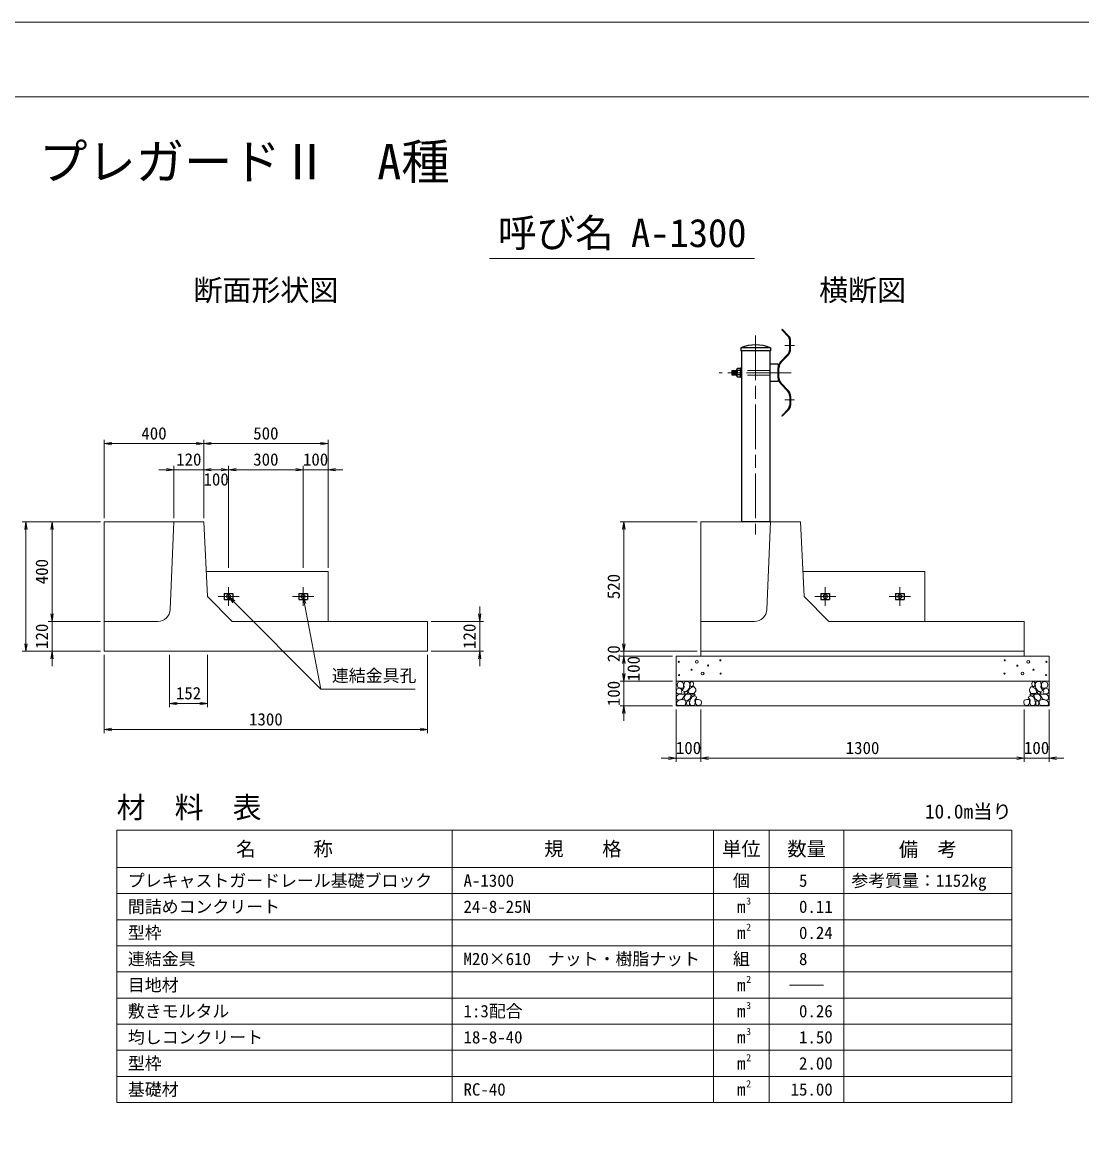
# Model space of a CAD drawing. Units: millimetres at full size, sheet at 1:15. Extents: x 0 to 12615, y 0 to 8910.
# Drawn here: x 5414 to 9676, y 4455 to 8910 of the extents above; entities that cross this region are included whole.
import ezdxf
from ezdxf.enums import TextEntityAlignment as Align

# ---------------------------------------------------------------- set-up
doc = ezdxf.new("R2010")
doc.units = ezdxf.units.MM
doc.header["$LTSCALE"] = 15
doc.linetypes.add('CHAIN', pattern=[18.5, 12, -1.5, 3.5, -1.5])
doc.linetypes.add('DASHED_SPACED', pattern=[12, 6, -6])
for name, color, linetype, lineweight in [('D-BMK', 2, 'CHAIN', 13), ('D-DCR-HCHn', 4, 'Continuous', 9), ('D-MTR-FRAM', 7, 'Continuous', 13), ('D-MTR-LINE', 7, 'Continuous', 13), ('D-STR-DIM', 7, 'Continuous', 13), ('D-STR-STRn', 1, 'Continuous', 25), ('D-STR-TXT', 7, 'Continuous', 13), ('D-TTL', 2, 'Continuous', 13), ('D-TTL-TXT', 7, 'Continuous', 13)]:
    doc.layers.add(name, color=color, linetype=linetype, lineweight=lineweight)
doc.layers.add('D-MTR', color=7, linetype='Continuous')
doc.layers.add('D-MTR-TXT', color=7, linetype='Continuous')
doc.styles.add('ＭＳ ゴシック', font='')
doc.styles.get('ＭＳ ゴシック').set_extended_font_data('MS Gothic')

# ---------------------------------------------------------------- blocks, each defined once
blk = doc.blocks.new('open_arrow')
at = {"color": 0, "linetype": 'Continuous', "lineweight": -2}
blk.add_lwpolyline([(7.5, 1.25), (0, 0), (7.5, -1.25)], dxfattribs=at)

msp = doc.modelspace()

# ---------------------------------------------------------------- linework, layer by layer
at = {"layer": 'D-BMK'}
for p, q in [((8363.97, 7650), (8363.97, 6850)), ((8520.86, 7609.5), (8480.92, 7609.5)), ((8507.32, 7500), (8217.62, 7500)), ((8520.86, 7390.5), (8480.92, 7390.5)), ((6201.47, 6600), (6286.47, 6600)), ((6243.97, 6562.5), (6243.97, 6637.5)), ((6501.47, 6600), (6586.47, 6600)), ((6543.97, 6562.5), (6543.97, 6637.5)), ((8601.47, 6600), (8686.47, 6600)), ((8643.97, 6562.5), (8643.97, 6637.5)), ((8901.47, 6600), (8986.47, 6600)), ((8943.97, 6562.5), (8943.97, 6637.5))]:
    msp.add_line(p, q, dxfattribs=at)
at = {"layer": 'D-DCR-HCHn'}
for points in [[(8069.57, 6255.8), (8059.17, 6258.11), (8049.92, 6253.49), (8048.77, 6243.08), (8051.08, 6234.99), (8062.64, 6231.53), (8070.73, 6231.53), (8074.19, 6237.31), (8074.19, 6250.02)], [(8078.82, 6256.95), (8075.35, 6246.55), (8076.5, 6234.99), (8068.41, 6222.28), (8078.82, 6216.5), (8090.37, 6222.28), (8097.31, 6231.53), (8099.62, 6246.55), (8097.31, 6254.64), (8090.37, 6258.11)], [(8098.46, 6229.22), (8092.68, 6215.35), (8097.31, 6209.57), (8111.18, 6209.57), (8116.95, 6211.88), (8122.73, 6219.97), (8122.73, 6226.9), (8116.95, 6236.15), (8110.02, 6237.31)], [(8100.77, 6254.64), (8100.77, 6240.77), (8106.55, 6237.31), (8112.33, 6240.77), (8113.49, 6248.86), (8112.33, 6255.8), (8104.24, 6258.11)], [(9489.48, 6229.22), (9495.26, 6215.35), (9490.63, 6209.57), (9476.77, 6209.57), (9470.99, 6211.88), (9465.21, 6219.97), (9465.21, 6226.9), (9470.99, 6236.15), (9477.92, 6237.31)], [(9487.17, 6254.64), (9487.17, 6240.77), (9481.39, 6237.31), (9475.61, 6240.77), (9474.45, 6248.86), (9475.61, 6255.8), (9483.7, 6258.11)], [(9509.13, 6256.95), (9512.59, 6246.55), (9511.44, 6234.99), (9519.53, 6222.28), (9509.13, 6216.5), (9497.57, 6222.28), (9490.63, 6231.53), (9488.32, 6246.55), (9490.63, 6254.64), (9497.57, 6258.11)], [(9518.37, 6255.8), (9528.77, 6258.11), (9538.02, 6253.49), (9539.17, 6243.08), (9536.86, 6234.99), (9525.31, 6231.53), (9517.22, 6231.53), (9513.75, 6237.31), (9513.75, 6250.02)], [(8047.61, 6226.9), (8044.14, 6216.5), (8048.77, 6209.57), (8060.32, 6208.41), (8068.21, 6211.8), (8064.95, 6219.97), (8067.26, 6224.59), (8062.64, 6229.22), (8055.7, 6231.53)], [(8069.55, 6188.5), (8078.11, 6201.35), (8077.04, 6204.56), (8065.27, 6207.77), (8054.57, 6206.7), (8047.08, 6200.28), (8046.01, 6192.78), (8047.08, 6185.29), (8055.64, 6183.15)], [(8081.13, 6216.5), (8075.35, 6211.88), (8077.66, 6208.41), (8085.75, 6208.41), (8089.22, 6209.57), (8091.53, 6214.19), (8088.06, 6217.66)], [(8099.51, 6188.5), (8104.86, 6201.35), (8100.58, 6206.7), (8087.74, 6206.7), (8082.39, 6204.56), (8077.04, 6197.07), (8077.04, 6190.64), (8082.39, 6182.08), (8088.81, 6181.01)], [(8117.7, 6162.82), (8120.91, 6172.45), (8119.84, 6183.15), (8127.33, 6194.93), (8117.7, 6200.28), (8107, 6194.93), (8100.58, 6186.36), (8098.44, 6172.45), (8100.58, 6164.96), (8107, 6161.75)], [(8115.56, 6200.28), (8120.91, 6204.56), (8118.77, 6207.77), (8111.28, 6207.77), (8108.07, 6206.7), (8105.93, 6202.42), (8109.14, 6199.21)], [(9470.24, 6162.82), (9467.03, 6172.45), (9468.1, 6183.15), (9460.61, 6194.93), (9470.24, 6200.28), (9480.94, 6194.93), (9487.36, 6186.36), (9489.5, 6172.45), (9487.36, 6164.96), (9480.94, 6161.75)], [(9472.38, 6200.28), (9467.03, 6204.56), (9469.17, 6207.77), (9476.66, 6207.77), (9479.87, 6206.7), (9482.01, 6202.42), (9478.8, 6199.21)], [(9488.43, 6188.5), (9483.08, 6201.35), (9487.36, 6206.7), (9500.2, 6206.7), (9505.55, 6204.56), (9510.9, 6197.07), (9510.9, 6190.64), (9505.55, 6182.08), (9499.13, 6181.01)], [(9506.81, 6216.5), (9512.59, 6211.88), (9510.28, 6208.41), (9502.19, 6208.41), (9498.72, 6209.57), (9496.41, 6214.19), (9499.88, 6217.66)], [(9518.39, 6188.5), (9509.83, 6201.35), (9510.9, 6204.56), (9522.67, 6207.77), (9533.37, 6206.7), (9540.87, 6200.28), (9541.94, 6192.78), (9540.87, 6185.29), (9532.3, 6183.15)], [(9540.33, 6226.9), (9543.8, 6216.5), (9539.17, 6209.57), (9527.62, 6208.41), (9519.73, 6211.8), (9522.99, 6219.97), (9520.68, 6224.59), (9525.31, 6229.22), (9532.24, 6231.53)], [(8073.83, 6161.75), (8081.32, 6164.96), (8083.46, 6175.66), (8079.18, 6183.15), (8071.69, 6185.29), (8062.06, 6184.22), (8051.36, 6179.94), (8046.01, 6173.52), (8046.01, 6166.03), (8049.22, 6161.75), (8062.06, 6162.82)], [(8097.37, 6164.96), (8097.37, 6177.8), (8092.02, 6181.01), (8086.67, 6177.8), (8085.6, 6170.31), (8086.67, 6163.89), (8094.16, 6161.75)], [(8126.26, 6163.89), (8135.9, 6161.75), (8144.46, 6166.03), (8145.53, 6175.66), (8143.39, 6183.15), (8132.69, 6186.36), (8125.19, 6186.36), (8121.98, 6181.01), (8121.98, 6169.24)], [(9461.68, 6163.89), (9452.05, 6161.75), (9443.48, 6166.03), (9442.41, 6175.66), (9444.55, 6183.15), (9455.26, 6186.36), (9462.75, 6186.36), (9465.96, 6181.01), (9465.96, 6169.24)], [(9490.57, 6164.96), (9490.57, 6177.8), (9495.92, 6181.01), (9501.27, 6177.8), (9502.34, 6170.31), (9501.27, 6163.89), (9493.78, 6161.75)], [(9514.11, 6161.75), (9506.62, 6164.96), (9504.48, 6175.66), (9508.76, 6183.15), (9516.25, 6185.29), (9525.88, 6184.22), (9536.59, 6179.94), (9541.94, 6173.52), (9541.94, 6166.03), (9538.73, 6161.75), (9525.88, 6162.82)]]:
    msp.add_lwpolyline(points, close=True, dxfattribs=at)
for centre, radius in [((8054.7, 6337.43), 2.25), ((8127.31, 6337.43), 5.62), ((8222.1, 6343.48), 2.25), ((9365.84, 6343.48), 2.25), ((9460.63, 6337.43), 5.62), ((9533.24, 6337.43), 2.25), ((8055.84, 6283.92), 2.25), ((8106.26, 6305.76), 2.25), ((8150.63, 6289.97), 5.62), ((8172.66, 6322.35), 2.25), ((8223.24, 6289.97), 2.25), ((9364.7, 6289.97), 2.25), ((9416.26, 6321.64), 2.25), ((9437.31, 6289.97), 5.62), ((9481.68, 6305.76), 2.25), ((9532.1, 6283.92), 2.25)]:
    msp.add_circle(centre, radius, dxfattribs=at)
at = {"layer": 'D-MTR-FRAM'}
for p, q in [((5793.97, 5660), (9393.97, 5660)), ((5793.97, 5660), (5793.97, 4565)), ((8718.97, 5660), (8718.97, 4565)), ((9393.97, 5660), (9393.97, 4565)), ((5793.97, 4565), (9393.97, 4565))]:
    msp.add_line(p, q, dxfattribs=at)
at = {"layer": 'D-MTR-LINE'}
for p, q in [((7143.97, 5660), (7143.97, 4565)), ((8193.97, 5660), (8193.97, 4565)), ((8418.97, 5660), (8418.97, 4565)), ((5793.97, 5510), (9393.97, 5510)), ((5793.97, 5405), (9393.97, 5405)), ((5793.97, 5300), (9393.97, 5300)), ((5793.97, 5195), (9393.97, 5195)), ((5793.97, 5090), (9393.97, 5090)), ((5793.97, 4985), (9393.97, 4985)), ((5793.97, 4880), (9393.97, 4880)), ((5793.97, 4775), (9393.97, 4775)), ((5793.97, 4670), (9393.97, 4670))]:
    msp.add_line(p, q, dxfattribs=at)
at = {"layer": 'D-STR-DIM'}
for p, q in [((5743.97, 6915), (5743.97, 7230)), ((6143.97, 6915), (6143.97, 7230)), ((6143.97, 6915), (6143.97, 7230)), ((6643.97, 6715), (6643.97, 7230)), ((5743.97, 7215), (6143.97, 7215)), ((6643.97, 7215), (6143.97, 7215)), ((5963.97, 7110), (6203.97, 7110)), ((6023.97, 6915), (6023.97, 7125)), ((6143.97, 6915), (6143.97, 7125)), ((6143.97, 6915), (6143.97, 7125)), ((6143.97, 7110), (6243.97, 7110)), ((6243.97, 6715), (6243.97, 7125)), ((6243.97, 6715), (6243.97, 7125)), ((6243.97, 7110), (6543.97, 7110)), ((6483.97, 7110), (6703.97, 7110)), ((6543.97, 6715), (6543.97, 7125)), ((6543.97, 6715), (6543.97, 7125)), ((6643.97, 6715), (6643.97, 7125)), ((5728.97, 6900), (5413.97, 6900)), ((5428.97, 6900), (5428.97, 6380)), ((5728.97, 6900), (5518.97, 6900)), ((5533.97, 6500), (5533.97, 6900)), ((8128.97, 6900), (7818.97, 6900)), ((7833.97, 6900), (7833.97, 6380)), ((5533.97, 6320), (5533.97, 6560)), ((7253.97, 6560), (7253.97, 6320)), ((5728.97, 6500), (5518.97, 6500)), ((5728.97, 6500), (5518.97, 6500)), ((7058.97, 6500), (7268.97, 6500)), ((7833.97, 6440), (7833.97, 6300)), ((5728.97, 6380), (5413.97, 6380)), ((5728.97, 6380), (5518.97, 6380)), ((7058.97, 6380), (7268.97, 6380)), ((8028.97, 6380), (7818.97, 6380)), ((8128.97, 6380), (7818.97, 6380)), ((5743.97, 6365), (5743.97, 6050)), ((6006.97, 6365), (6006.97, 6155)), ((6158.97, 6365), (6158.97, 6155)), ((7043.97, 6365), (7043.97, 6050)), ((8028.97, 6360), (7818.97, 6360)), ((8028.97, 6360), (7818.97, 6360)), ((7833.97, 6360), (7833.97, 6260)), ((7833.97, 6320), (7833.97, 6100)), ((8028.97, 6260), (7818.97, 6260)), ((8028.97, 6260), (7818.97, 6260)), ((6158.97, 6170), (6006.97, 6170)), ((8028.97, 6160), (7818.97, 6160)), ((8043.97, 6145), (8043.97, 5935)), ((8143.97, 6145), (8143.97, 5935)), ((8143.97, 6145), (8143.97, 5935)), ((9443.97, 6145), (9443.97, 5935)), ((9443.97, 6145), (9443.97, 5935)), ((9543.97, 6145), (9543.97, 5935)), ((7043.97, 6065), (5743.97, 6065)), ((7983.97, 5950), (8203.97, 5950)), ((8143.97, 5950), (9443.97, 5950)), ((9383.97, 5950), (9603.97, 5950)), ((8637.29, 5037.5), (8500.65, 5037.5))]:
    msp.add_line(p, q, dxfattribs=at)
at = {"layer": 'D-STR-STRn'}
for p, q in [((8471.12, 7675), (8468.9, 7672.7)), ((8468.9, 7672.7), (8494.35, 7646.34)), ((8471.12, 7675), (8496.66, 7648.56)), ((8500.92, 7594.32), (8500.92, 7630.08)), ((8504.12, 7594.32), (8504.12, 7630.08)), ((8303.82, 7600), (8303.82, 7587.5)), ((8424.12, 7600), (8303.82, 7600)), ((8424.12, 7587.5), (8303.82, 7587.5)), ((8306.82, 7587.5), (8306.82, 6900)), ((8421.12, 7587.5), (8421.12, 7535)), ((8424.12, 7600), (8424.12, 7587.5)), ((8421.12, 7535), (8421.12, 7465)), ((8454.12, 7535), (8421.12, 7535)), ((8454.12, 7535), (8454.12, 7465)), ((8492.39, 7573.2), (8463.55, 7543.34)), ((8494.69, 7570.98), (8465.85, 7541.12)), ((8267.62, 7509), (8287.62, 7509)), ((8267.62, 7509), (8267.62, 7491)), ((8267.62, 7491), (8287.62, 7491)), ((8270.12, 7509), (8270.12, 7491)), ((8272.62, 7509), (8272.62, 7491)), ((8275.12, 7509), (8275.12, 7491)), ((8277.62, 7509), (8277.62, 7491)), ((8280.12, 7509), (8280.12, 7491)), ((8282.62, 7509), (8282.62, 7491)), ((8285.12, 7509), (8285.12, 7491)), ((8287.62, 7486.98), (8287.62, 7513.02)), ((8287.62, 7509), (8287.62, 7491)), ((8303.62, 7517.31), (8291.08, 7517.31)), ((8303.62, 7508.63), (8291.08, 7508.63)), ((8303.62, 7491.37), (8291.08, 7491.37)), ((8306.82, 7518.5), (8303.62, 7518.5)), ((8303.62, 7518.5), (8303.62, 7481.5)), ((8303.62, 7482.69), (8303.62, 7517.31)), ((8306.82, 7511), (8303.62, 7511)), ((8306.82, 7489), (8303.62, 7489)), ((8306.82, 7518.5), (8306.82, 7481.5)), ((8454.12, 7480), (8454.12, 7520)), ((8457.32, 7480), (8457.32, 7520)), ((8457.32, 7482.69), (8457.32, 7517.31)), ((8303.62, 7482.69), (8291.08, 7482.69)), ((8306.82, 7481.5), (8303.62, 7481.5)), ((8454.12, 7465), (8421.12, 7465)), ((8421.12, 7465), (8421.12, 6900)), ((8492.39, 7426.8), (8463.55, 7456.66)), ((8494.69, 7429.02), (8465.85, 7458.88)), ((8500.92, 7405.68), (8500.92, 7369.92)), ((8504.12, 7405.68), (8504.12, 7369.92)), ((8468.9, 7327.3), (8494.35, 7353.66)), ((8471.12, 7325), (8496.66, 7351.44)), ((8471.12, 7325), (8468.9, 7327.3)), ((8421.12, 6900), (8306.82, 6900)), ((6226.47, 6612.5), (6226.47, 6587.5)), ((6226.47, 6612.5), (6261.47, 6612.5)), ((6261.47, 6612.5), (6261.47, 6587.5)), ((6526.47, 6612.5), (6526.47, 6587.5)), ((6526.47, 6612.5), (6561.47, 6612.5)), ((6561.47, 6612.5), (6561.47, 6587.5)), ((8626.47, 6612.5), (8626.47, 6587.5)), ((8626.47, 6612.5), (8661.47, 6612.5)), ((8661.47, 6612.5), (8661.47, 6587.5)), ((8926.47, 6612.5), (8926.47, 6587.5)), ((8926.47, 6612.5), (8961.47, 6612.5)), ((8961.47, 6612.5), (8961.47, 6587.5)), ((6226.47, 6587.5), (6261.47, 6587.5)), ((6526.47, 6587.5), (6561.47, 6587.5)), ((8626.47, 6587.5), (8661.47, 6587.5)), ((8926.47, 6587.5), (8961.47, 6587.5))]:
    msp.add_line(p, q, dxfattribs=at)
at = {"layer": 'D-STR-STRn', "linetype": 'DASHED_SPACED', "lineweight": 13}
for p, q in [((8421.12, 7509.23), (8306.82, 7509.23)), ((8421.12, 7490.77), (8306.82, 7490.77))]:
    msp.add_line(p, q, dxfattribs=at)
at = {"layer": 'D-STR-STRn', "lineweight": 13}
for p, q in [((5743.97, 6500), (5743.97, 6900)), ((5743.97, 6900), (6063.97, 6900)), ((6023.97, 6900), (6009.01, 6547.88)), ((6063.97, 6900), (6143.97, 6900)), ((6143.97, 6900), (6158.97, 6600)), ((8143.97, 6500), (8143.97, 6900)), ((8143.97, 6900), (8463.97, 6900)), ((8423.97, 6900), (8409.01, 6547.88)), ((8463.97, 6900), (8543.97, 6900)), ((8543.97, 6900), (8558.97, 6600)), ((6153.97, 6700), (6643.97, 6700)), ((6643.97, 6700), (6643.97, 6500)), ((8553.97, 6700), (9043.97, 6700)), ((9043.97, 6700), (9043.97, 6500)), ((6158.97, 6600), (6258.97, 6500)), ((8558.97, 6600), (8658.97, 6500)), ((5959.05, 6500), (5743.97, 6500)), ((5743.97, 6380), (5743.97, 6500)), ((6258.97, 6500), (7043.97, 6500)), ((7043.97, 6380), (7043.97, 6500)), ((8359.05, 6500), (8143.97, 6500)), ((8143.97, 6380), (8143.97, 6500)), ((8658.97, 6500), (9443.97, 6500)), ((9443.97, 6380), (9443.97, 6500)), ((5743.97, 6380), (7043.97, 6380)), ((8143.97, 6380), (9443.97, 6380)), ((8143.97, 6380), (8143.97, 6360)), ((9443.97, 6380), (9443.97, 6360)), ((8043.97, 6360), (9543.97, 6360)), ((8043.97, 6360), (8043.97, 6260)), ((9543.97, 6360), (9543.97, 6260)), ((8043.97, 6160), (8043.97, 6260)), ((8043.97, 6260), (9543.97, 6260)), ((9543.97, 6260), (9543.97, 6160)), ((9543.97, 6160), (8043.97, 6160))]:
    msp.add_line(p, q, dxfattribs=at)
at = {"layer": 'D-STR-STRn'}
for centre in [(6243.97, 6600), (6543.97, 6600), (8643.97, 6600), (8943.97, 6600)]:
    msp.add_circle(centre, 8, dxfattribs=at)
for centre, radius, start, end in [((8477.52, 7630.08), 23.4, 0, 44), ((8477.52, 7630.08), 26.6, 0, 44), ((8363.97, 7455.25), 156.75, 67.4351, 112.5649), ((8470.52, 7594.32), 30.4, 316, 0), ((8470.52, 7594.32), 33.6, 316, 0), ((8487.72, 7520), 33.6, 136, 180), ((8487.72, 7520), 30.4, 136, 180), ((8292.07, 7512.97), 4.45, 102.80038, 257.19962), ((8300.12, 7500), 12.5, 136.3091, 223.6909), ((8292.07, 7487.03), 4.45, 102.80038, 257.19962), ((8487.72, 7480), 33.6, 180, 224), ((8487.72, 7480), 30.4, 180, 224), ((8470.52, 7405.68), 30.4, 0, 44), ((8470.52, 7405.68), 33.6, 0, 44), ((8477.52, 7369.92), 23.4, 316, 0), ((8477.52, 7369.92), 26.6, 316, 0)]:
    msp.add_arc(centre, radius, start, end, dxfattribs=at)
at = {"layer": 'D-STR-STRn', "lineweight": 13}
for centre in [(5959.05, 6550), (8359.05, 6550)]:
    msp.add_arc(centre, 50, 270, 357.56639, dxfattribs=at)
at = {"layer": 'D-STR-TXT'}
for points in [[(6243.97, 6600), (6265.12, 6578.72), (6614.52, 6227.09), (6993.97, 6227.09)], [(6543.97, 6600), (6549.55, 6570.52), (6614.52, 6227.09)]]:
    msp.add_lwpolyline(points, dxfattribs=at)
at = {"layer": 'D-TTL'}
for points in [[(0, 0), (12615, 0), (12615, 8910), (0, 8910)], [(300, 300), (12315, 300), (12315, 8610), (300, 8610)]]:
    msp.add_lwpolyline(points, close=True, dxfattribs=at)
at = {"layer": 'D-TTL-TXT'}
msp.add_line((7293.97, 7960), (8359.67, 7960), dxfattribs=at)

# ---------------------------------------------------------------- block references
at = {"layer": 'D-STR-DIM', "xscale": 4, "yscale": 4}
for p in [(5743.97, 7215), (6143.97, 7215), (6143.97, 7110), (6143.97, 7110), (6243.97, 7110), (6643.97, 7110), (6006.97, 6170), (5743.97, 6065), (8143.97, 5950), (8143.97, 5950), (9543.97, 5950)]:
    msp.add_blockref('open_arrow', p, dxfattribs=at)
for p, rotation in [((6143.97, 7215), 180), ((6643.97, 7215), 180), ((6023.97, 7110), 180), ((6243.97, 7110), 180), ((6543.97, 7110), 180), ((6543.97, 7110), 180), ((5428.97, 6900), 270), ((5533.97, 6900), 270), ((7833.97, 6900), 270), ((5533.97, 6500), 90), ((5533.97, 6500), 90), ((7253.97, 6500), 90), ((5428.97, 6380), 90), ((5533.97, 6380), 270), ((7253.97, 6380), 270), ((7833.97, 6380), 90), ((7833.97, 6380), 90), ((7833.97, 6360), 270), ((7833.97, 6360), 270), ((7833.97, 6260), 90), ((7833.97, 6260), 90), ((6158.97, 6170), 180), ((7833.97, 6160), 270), ((7043.97, 6065), 180), ((8043.97, 5950), 180), ((9443.97, 5950), 180), ((9443.97, 5950), 180)]:
    msp.add_blockref('open_arrow', p, dxfattribs=dict(at, rotation=rotation))
at = {"layer": 'D-STR-TXT', "xscale": 4, "yscale": 4}
for p, rotation in [((6243.97, 6600), 314.8), ((6543.97, 6600), 280.7)]:
    msp.add_blockref('open_arrow', p, dxfattribs=dict(at, rotation=rotation))

# ---------------------------------------------------------------- texts
at = {"layer": 'D-MTR', "style": 'ＭＳ ゴシック'}
msp.add_text('材\u3000料\u3000表', height=85.45, dxfattribs=at).set_placement((5793.97, 5683.55), align=Align.BOTTOM_LEFT)
msp.add_text('10.0m当り', height=56.96, dxfattribs=at).set_placement((9393.97, 5690), align=Align.BOTTOM_RIGHT)
at = {"layer": 'D-MTR-TXT', "style": 'ＭＳ ゴシック'}
for s, height, p in [('名\u3000\u3000\u3000称', 56.96, (6468.97, 5585)), ('規\u3000\u3000格', 56.96, (7668.97, 5585)), ('単位', 56.96, (8306.47, 5585)), ('数量', 56.96, (8568.97, 5585)), ('備\u3000考', 56.96, (9056.47, 5583.17)), ('個', 49.84, (8306.47, 5457.5)), ('m', 49.84, (8306.47, 5352.5)), ('m', 49.84, (8306.47, 5247.5)), ('組', 49.84, (8306.47, 5142.5)), ('m', 49.84, (8306.47, 5037.5)), ('m', 49.84, (8306.47, 4932.5)), ('m', 49.84, (8306.47, 4827.5)), ('m', 49.84, (8306.47, 4722.5)), ('m', 49.84, (8306.47, 4617.5))]:
    msp.add_text(s, height=height, dxfattribs=at).set_placement(p, align=Align.MIDDLE_CENTER)
for s, p in [('プレキャストガードレール基礎ブロック', (5838.97, 5457.5)), ('A-1300', (7188.97, 5457.5)), ('参考質量：1152kg', (8748.97, 5457.5)), ('間詰めコンクリート', (5838.97, 5352.5)), ('24-8-25N', (7188.97, 5352.5)), ('型枠', (5838.97, 5247.5)), ('連結金具', (5838.97, 5142.5)), ('M20×610\u3000ナット・樹脂ナット', (7188.97, 5142.5)), ('目地材', (5838.97, 5037.5)), ('敷きモルタル', (5838.97, 4932.5)), ('1:3配合', (7188.97, 4932.5)), ('均しコンクリート', (5838.97, 4827.5)), ('18-8-40', (7188.97, 4827.5)), ('型枠', (5838.97, 4722.5)), ('基礎材', (5838.97, 4617.5)), ('RC-40', (7188.97, 4617.5))]:
    msp.add_text(s, height=49.84, dxfattribs=at).set_placement(p, align=Align.MIDDLE_LEFT)
for s, p in [('5   ', (8673.97, 5457.5)), ('0.11', (8673.97, 5352.5)), ('0.24', (8673.97, 5247.5)), ('8   ', (8673.97, 5142.5)), ('0.26', (8673.97, 4932.5)), ('1.50', (8673.97, 4827.5)), ('2.00', (8673.97, 4722.5)), ('15.00', (8673.97, 4617.5))]:
    msp.add_text(s, height=49.84, dxfattribs=at).set_placement(p, align=Align.MIDDLE_RIGHT)
for s, p in [('3', (8326.07, 5352.5)), ('2', (8326.07, 5247.5)), ('2', (8326.07, 5037.5)), ('3', (8326.07, 4932.5)), ('3', (8326.07, 4827.5)), ('2', (8326.07, 4722.5)), ('2', (8326.07, 4617.5))]:
    msp.add_text(s, height=28.48, dxfattribs=at).set_placement(p, align=Align.BOTTOM_LEFT)
at = {"layer": 'D-STR-DIM', "style": 'ＭＳ ゴシック'}
for s, p in [('400', (5943.97, 7256.25)), ('500', (6393.97, 7256.25)), ('120', (6083.97, 7151.25)), ('300', (6393.97, 7151.25)), ('100', (6593.97, 7151.25)), ('100', (6193.97, 7071.25)), ('152', (6082.97, 6211.25)), ('1300', (6393.97, 6106.25)), ('100', (8093.97, 5991.25)), ('1300', (8793.97, 5991.25)), ('100', (9493.97, 5991.25))]:
    msp.add_text(s, height=49.84, dxfattribs=at).set_placement(p, align=Align.MIDDLE_CENTER)
for s, p in [('400', (5492.72, 6700)), ('520', (7792.72, 6640)), ('120', (5492.72, 6440)), ('120', (7212.72, 6440)), ('20', (7792.72, 6370)), ('100', (7872.72, 6310)), ('100', (7792.72, 6210))]:
    msp.add_text(s, height=49.84, rotation=90, dxfattribs=at).set_placement(p, align=Align.MIDDLE_CENTER)
at = {"layer": 'D-STR-TXT', "style": 'ＭＳ ゴシック'}
msp.add_text('連結金具孔', height=49.84, dxfattribs=at).set_placement((6659.52, 6242.09), align=Align.BOTTOM_LEFT)
at = {"layer": 'D-TTL-TXT', "style": 'ＭＳ ゴシック'}
for s, height, p in [('プレガードⅡ\u3000A種', 142.4, (6307.5, 8235)), ('呼び名', 113.9, (7560.22, 7971.25)), ('A-1300', 113.9, (8094.93, 7971.25)), ('断面形状図', 85.45, (6393.97, 7763.61)), ('横断図', 85.45, (8793.97, 7763.61))]:
    msp.add_text(s, height=height, dxfattribs=at).set_placement(p, align=Align.BOTTOM_CENTER)

doc.saveas('drawing.dxf')
